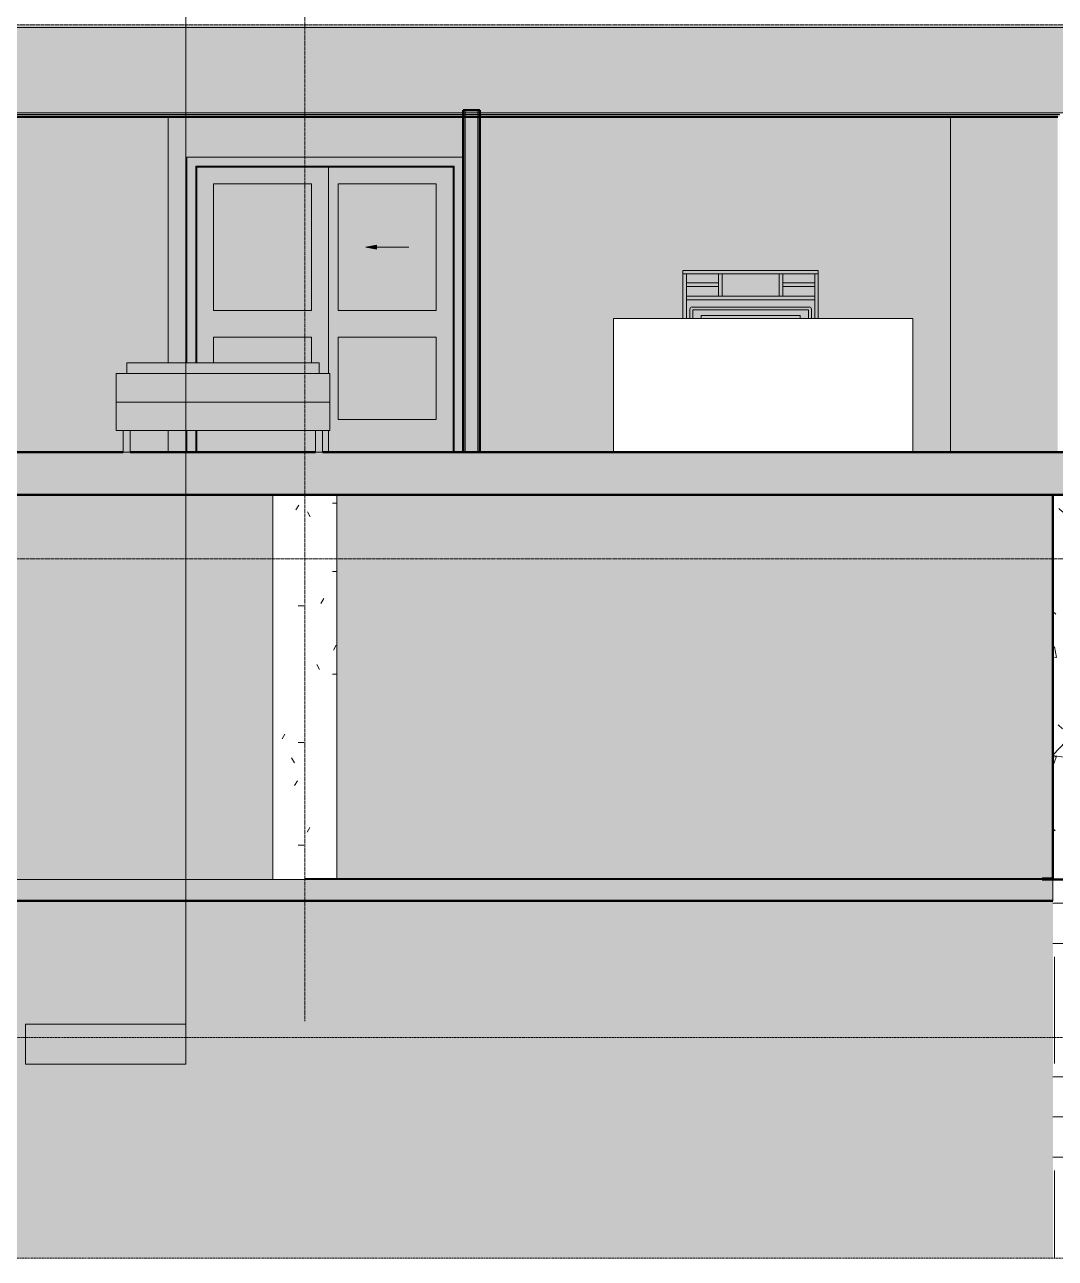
# Model space of a CAD drawing. Header units: inches. Extents: x 9566 to 17067, y -226 to 532.
# Drawn here: x 11790 to 12079.3, y -226.4 to 120 of the extents above; entities that cross this region are included whole.
import ezdxf

# ---------------------------------------------------------------- set-up
doc = ezdxf.new("R2010")
doc.units = ezdxf.units.IN
doc.header["$MEASUREMENT"] = 0
doc.linetypes.add('Aligning Line 1_8_', pattern=[0.25, 0.125, -0.125])
doc.linetypes.add('Grid Line 1_2_', pattern=[0.875, 0.5, -0.125, 0.125, -0.125])
for name, color, linetype, lineweight in [('0-1', 7, 'Continuous', 5), ('0-2', 7, 'Continuous', 9), ('A-AREA-PATT-3', 254, 'Continuous', 9), ('A-DETL-GENF-1', 92, 'Continuous', 13), ('A-DETL-GENF-2', 7, 'Continuous', 9), ('A-DOOR-5', 45, 'Continuous', 13), ('A-DOOR-6', 7, 'Continuous', 9), ('A-DOOR-FRAM-2', 7, 'Continuous', 9), ('A-DOOR-FRAM-5', 45, 'Continuous', 13), ('A-FLOR-1', 192, 'Continuous', 5), ('A-FLOR-2', 192, 'Continuous', 50), ('A-FLOR-LEVL-1', 51, 'Grid Line 1_2_', 9), ('A-FLOR-MCUT', 51, 'Continuous', 13), ('A-FLOR-PATT-1', 8, 'Continuous', 9), ('A-GENM', 5, 'Continuous', 9), ('A-GENM-1', 5, 'Continuous', 50), ('A-WALL-1', 250, 'Continuous', 50), ('A-WALL-2', 10, 'Continuous', 13), ('A-WALL-PATT-1', 111, 'Continuous', 9), ('C-BLDG-PADS-1', 8, 'Continuous', 9), ('C-BLDG-PADS-2', 10, 'Continuous', 13), ('C-TOPO', 7, 'Continuous', 9), ('C-TOPO-1', 250, 'Continuous', 50), ('G-ANNO-SYMB', 111, 'Aligning Line 1_8_', 9), ('G-ANNO-SYMB-1', 111, 'Continuous', 9), ('I-FURN-1', 50, 'Continuous', 9), ('I-FURN-2', 7, 'Continuous', 9), ('I-FURN-3', 27, 'Continuous', 9), ('I-FURN-4', 253, 'Continuous', 9), ('I-FURN-5', 9, 'Continuous', 9), ('S-COLS', 52, 'Continuous', 9), ('S-FNDN-1', 32, 'Continuous', 50), ('S-GRID-1', 1, 'Grid Line 1_2_', 9)]:
    doc.layers.add(name, color=color, linetype=linetype, lineweight=lineweight)
doc.layers.add('A-AREA-PATT-2', color=7, linetype='Continuous', lineweight=9, transparency=0.9)
pattern_1 = [(0, (11002.727, 72), (30, 30), [30, -30]), (0, (11002.727, 83.25), (30, 30), [30, -30]), (0, (11002.727, 94.5), (30, 30), [30, -30]), (90, (11006.477, 98.25), (-30, 30), [30, -30]), (90, (11017.727, 98.25), (-30, 30), [30, -30]), (90, (11028.977, 98.25), (-30, 30), [30, -30])]
pattern_2 = [(50, (11002.727, 72), (34.4287, -3.012), [3.6, -39.6]), (355, (11002.727, 72), (-6.6596, 36.1048), [2.88, -31.68]), (100.451, (11005.596, 71.75), (27.7688, 33.0931), [3.06, -33.655]), (46.184, (11002.727, 81.6), (51.2275, -7.9453), [5.4, -59.4]), (96.636, (11006.996, 80.94), (44.8632, 46.7577), [4.589, -50.482]), (351.184, (11002.727, 81.6), (44.8642, 46.7574), [4.32, -47.52]), (21, (11007.527, 79.2), (28.65176, -19.3257), [3.6, -39.6]), (326, (11007.527, 79.2), (11.6793, 34.8066), [2.88, -31.68]), (71.451, (11009.915, 77.59), (40.331, 15.4813), [3.06, -33.655]), (37.5, (11002.727, 72), (0.58311, 15.97898), [1.584, -29.712, 1.584, -30.576, -31.8]), (37.5, (11002.727, 72), (0.58311, 15.97898), [-63.456, 1.584, -30.216]), (7.5, (11002.727, 72), (12.6269, 18.9321), [1.584, -16.752, 1.584, -28.992, -12.12]), (7.5, (11002.727, 72), (12.6269, 18.9321), [-48.912, 1.584, -10.536]), (327.5, (10992.023, 72), (25.62299, -1.0828), [1.584, -10.416, 1.584, -35.856, -49.68]), (327.5, (10992.023, 72), (25.62299, -1.0828), [-49.44, 1.584, -48.096]), (317.5, (10987.223, 72), (27.99243, 4.80496), [1.584, -14.016, 1.584, -23.28, -35.28]), (317.5, (10987.223, 72), (27.99243, 4.80496), [-40.464, 1.584, -33.696])]
pattern_3 = [(0, (11002.727, 72), (38.4, 9.6), [1.584, -27.216, 1.584, -27.216, -153.6]), (0, (11002.727, 72), (38.4, 9.6), [-57.6, 1.584, -56.016, 1.584, -27.216, -67.2]), (0, (11002.727, 72), (38.4, 9.6), [-144, 1.584, -17.616, 1.584, -46.416]), (120, (11017.127, 76.8), (-27.51384, 28.455376), [1.584, -27.216, 1.584, -27.216, -153.6]), (120, (11017.127, 76.8), (-27.51384, 28.455376), [-57.6, 1.584, -56.016, 1.584, -27.216, -67.2]), (120, (11017.127, 76.8), (-27.51384, 28.455376), [-144, 1.584, -17.616, 1.584, -46.416]), (240, (11021.927, 96), (-10.88616, -38.055376), [1.584, -27.216, 1.584, -27.216, -153.6]), (240, (11021.927, 96), (-10.88616, -38.055376), [-57.6, 1.584, -56.016, 1.584, -27.216, -67.2]), (240, (11021.927, 96), (-10.88616, -38.055376), [-144, 1.584, -17.616, 1.584, -46.416])]

# ---------------------------------------------------------------- blocks, each defined once
blk = doc.blocks.new('1750 Ox - Topography_rvt-1-BUILDING SECTION - EAST_WEST - LOOKING NORTH')
at = {"layer": 'C-BLDG-PADS-1'}
h = blk.add_hatch(dxfattribs=at)
h.set_pattern_fill('FP_2', color=256, style=0, pattern_type=2)
h.set_pattern_definition(pattern_2)
h.paths.add_polyline_path([(9907.39, -126), (12078.59, -126), (12078.59, -120), (9907.39, -120)], flags=0)
at = {"layer": 'C-TOPO'}
h = blk.add_hatch(dxfattribs=at)
h.set_pattern_fill('FP_1', color=256, style=0, pattern_type=2)
h.set_pattern_definition(pattern_1)
h.paths.add_polyline_path([(12145.07, -226.42), (12268.59, -226.42), (12268.59, -30), (12088.59, -30), (12088.59, -120), (12078.59, -120), (12078.59, -226.42), (12136.25, -226.42)], flags=0)
h = blk.add_hatch(dxfattribs=at)
h.set_pattern_fill('FP_1', color=256, style=0, pattern_type=2)
h.set_pattern_definition(pattern_1)
h.paths.add_polyline_path([(9907.39, -226.42), (12078.59, -226.42), (12078.59, -126.01), (9907.39, -126.01)], flags=0)
at = {"layer": 'C-BLDG-PADS-2'}
for p, q in [((12078.59, -120), (9907.39, -120)), ((12078.59, -126), (12078.59, -120)), ((9907.39, -126), (12078.59, -126))]:
    blk.add_line(p, q, dxfattribs=at)
at = {"layer": 'C-TOPO'}
blk.add_line((12078.59, -126.01), (11222.03, -126.01), dxfattribs=at)
at = {"layer": 'C-TOPO-1'}
blk.add_line((11222.03, -126.01), (12078.59, -126.01), dxfattribs=at)
blk = doc.blocks.new('FOLDING_SLIDING CLOSET - 72_ x 80_-1372885-BUILDING SECTION - EAST_WEST - LOOKING NORTH')
at = {"layer": 'A-DETL-GENF-1'}
blk.add_hatch(color=256, dxfattribs=at).paths.add_polyline_path([(11888.77, 57), (11888.77, 58.06), (11885.76, 57.53)], flags=0)
at = {"layer": 'A-DOOR-5'}
h = blk.add_hatch(color=256, dxfattribs=at)
h.paths.add_polyline_path([(11913.01, 0), (11913.01, 82.75), (11835.51, 82.75), (11835.51, 25), (11838.01, 25), (11838.01, 80.25), (11910.51, 80.25), (11910.51, 0)], flags=0)
h.paths.add_polyline_path([(11838.01, 0), (11838.01, 6), (11835.51, 6), (11835.51, 0), (11837.26, 0)], flags=0)
h = blk.add_hatch(color=256, dxfattribs=at)
h.paths.add_polyline_path([(11873.61, 0), (11875.26, 0), (11875.26, 6), (11873.61, 6), (11873.61, 2.99)], flags=0)
h.paths.add_polyline_path([(11838.26, 0), (11871.61, 0), (11871.61, 6), (11838.26, 6)], flags=0)
h.paths.add_polyline_path([(11875.26, 22), (11875.26, 80), (11838.26, 80), (11838.26, 25), (11843.01, 25), (11843.01, 32.25), (11870.51, 32.25), (11870.51, 25), (11872.61, 24.95), (11872.63, 22), (11875.11, 22)], flags=0)
h.paths.add_polyline_path([(11870.51, 39.75), (11843.01, 39.75), (11843.01, 75.31), (11870.51, 75.31), (11870.51, 39.83)], flags=0)
h = blk.add_hatch(color=256, dxfattribs=at)
h.paths.add_polyline_path([(11875.26, 0), (11910.26, 0), (11910.26, 80), (11875.26, 80), (11875.3, 22), (11875.61, 22), (11875.61, 6), (11875.26, 6), (11875.26, 0.57)], flags=0)
h.paths.add_polyline_path([(11878.01, 9.12), (11878.01, 32.25), (11905.51, 32.25), (11905.51, 9.12), (11882.92, 9.12)], flags=0)
h.paths.add_polyline_path([(11882.92, 39.75), (11878.01, 39.75), (11878.01, 75.31), (11905.51, 75.31), (11905.51, 39.75)], flags=0)
h = blk.add_hatch(color=256, dxfattribs=at)
h.paths.add_polyline_path([(11870.51, 25), (11870.51, 32.25), (11843.01, 32.25), (11843.01, 25), (11868.77, 25)], flags=0)
h.paths.add_polyline_path([(11870.51, 39.75), (11870.51, 75.31), (11843.01, 75.31), (11843.01, 39.75), (11870.21, 39.75)], flags=0)
h = blk.add_hatch(color=256, dxfattribs=at)
h.paths.add_polyline_path([(11905.51, 9.12), (11905.51, 32.25), (11878.01, 32.25), (11878.01, 9.12), (11901.89, 9.12)], flags=0)
h.paths.add_polyline_path([(11882.92, 39.75), (11905.51, 39.75), (11905.51, 75.31), (11878.01, 75.31), (11878.01, 39.75), (11879.11, 39.75)], flags=0)
h.paths.add_polyline_path([(11888.77, 57), (11885.76, 57.53), (11888.77, 58.06)], flags=0)
at = {"layer": 'A-DOOR-FRAM-5'}
h = blk.add_hatch(color=256, dxfattribs=at)
h.paths.add_polyline_path([(11910.26, 0), (11910.51, 0), (11910.51, 80.25), (11838.01, 80.25), (11838.01, 25), (11838.26, 25), (11838.26, 80), (11910.26, 80), (11910.26, 9.03)], flags=0)
h.paths.add_polyline_path([(11838.01, 0), (11838.26, 0), (11838.26, 6), (11838.01, 6)], flags=0)
at = {"layer": 'A-DETL-GENF-2'}
for p, q in [((11888.77, 58.06), (11885.76, 57.53)), ((11897.76, 57.53), (11885.76, 57.53)), ((11885.76, 57.53), (11888.77, 57)), ((11888.77, 57), (11888.77, 58.06))]:
    blk.add_line(p, q, dxfattribs=at)
at = {"layer": 'A-DOOR-6'}
for p, q in [((11913.01, 82.75), (11835.51, 82.75)), ((11835.51, 82.75), (11835.51, 25)), ((11838.01, 25), (11838.01, 80.25)), ((11838.01, 80.25), (11910.51, 80.25)), ((11838.26, 80), (11838.26, 25)), ((11875.26, 80), (11838.26, 80)), ((11875.26, 22), (11875.26, 80)), ((11910.51, 0), (11910.51, 80.25)), ((11843.01, 75.31), (11870.51, 75.31)), ((11843.01, 39.75), (11843.01, 75.31)), ((11870.51, 75.31), (11870.51, 39.75)), ((11878.01, 75.31), (11905.51, 75.31)), ((11878.01, 39.75), (11878.01, 75.31)), ((11905.51, 75.31), (11905.51, 39.75)), ((11870.51, 39.75), (11843.01, 39.75)), ((11905.51, 39.75), (11878.01, 39.75)), ((11843.01, 32.25), (11870.51, 32.25)), ((11843.01, 25), (11843.01, 32.25)), ((11870.51, 32.25), (11870.51, 25)), ((11878.01, 32.25), (11905.51, 32.25)), ((11878.01, 9.12), (11878.01, 32.25)), ((11905.51, 32.25), (11905.51, 9.12)), ((11905.51, 9.12), (11878.01, 9.12)), ((11835.51, 6), (11835.51, 0)), ((11838.01, 0), (11838.01, 6)), ((11838.26, 6), (11838.26, 0)), ((11875.26, 0), (11875.26, 6))]:
    blk.add_line(p, q, dxfattribs=at)
at = {"layer": 'A-DOOR-FRAM-2'}
for p, q in [((11838.26, 25), (11838.26, 80)), ((11838.26, 80), (11910.26, 80)), ((11910.26, 0), (11910.26, 80)), ((11838.26, 0), (11838.26, 6))]:
    blk.add_line(p, q, dxfattribs=at)
blk = doc.blocks.new('Bed-Standard - Queen 60_ x 79_-1242961-BUILDING SECTION - EAST_WEST - LOOKING NORTH')
at = {"layer": 'I-FURN-1'}
for points in [[(11870.51, 24), (11872.61, 24), (11872.61, 25), (11818.61, 24.95), (11818.61, 24), (11868.65, 24)], [(11815.93, 14), (11816.61, 14), (11816.61, 22), (11815.61, 22), (11815.61, 14), (11815.75, 14)], [(11816.61, 14), (11874.61, 14), (11874.61, 22), (11816.61, 22)], [(11868.41, 22), (11872.61, 22), (11872.61, 24), (11818.61, 24), (11818.61, 22), (11861.39, 22)], [(11874.61, 14), (11875.61, 14), (11875.61, 22), (11874.61, 22), (11874.61, 20.8)], [(11815.61, 6), (11816.61, 6), (11816.61, 14), (11815.61, 14), (11815.61, 9.03)], [(11839.86, 6), (11874.61, 6), (11874.61, 14), (11816.61, 14), (11816.61, 6), (11837.26, 6)], [(11875.54, 6), (11875.61, 6), (11875.61, 14), (11874.61, 14), (11874.61, 6), (11875.48, 6)], [(11818.84, 0), (11819.61, 0), (11819.57, 6), (11817.61, 6), (11817.66, 0), (11818.61, 0)], [(11873.61, 0), (11873.57, 6), (11871.61, 6), (11871.66, 0), (11873.57, 0)]]:
    blk.add_hatch(color=256, dxfattribs=at).paths.add_polyline_path(points, flags=0)
at = {"layer": 'I-FURN-2'}
for p, q in [((11872.61, 25), (11818.61, 25)), ((11818.61, 24), (11818.61, 25)), ((11872.61, 25), (11872.61, 24)), ((11815.61, 22), (11815.61, 14)), ((11815.61, 22), (11816.61, 22)), ((11816.61, 22), (11874.61, 22)), ((11818.61, 22), (11818.61, 24)), ((11872.61, 24), (11872.61, 22)), ((11874.61, 22), (11875.61, 22)), ((11875.61, 14), (11875.61, 22)), ((11815.61, 14), (11815.61, 6)), ((11815.61, 14), (11816.61, 14)), ((11816.61, 14), (11815.61, 14)), ((11816.61, 14), (11874.61, 14)), ((11874.61, 14), (11816.61, 14)), ((11874.61, 14), (11875.61, 14)), ((11875.61, 14), (11874.61, 14)), ((11875.61, 6), (11875.61, 14)), ((11816.61, 6), (11815.61, 6)), ((11874.61, 6), (11816.61, 6)), ((11817.61, 6), (11817.61, 0)), ((11819.61, 0), (11819.61, 6)), ((11871.61, 6), (11871.61, 0)), ((11873.61, 0), (11873.61, 6)), ((11875.61, 6), (11874.61, 6)), ((11873.61, 0), (11871.61, 0)), ((11819.61, 0), (11817.61, 0))]:
    blk.add_line(p, q, dxfattribs=at)
blk = doc.blocks.new('Entertainment_Center_14771 - Entertainment_Center_14771-1352616-BUILDING SECTION - EAST_WEST - LOOKING NORTH')
at = {"layer": 'I-FURN-2'}
blk.add_hatch(color=256, dxfattribs=at).paths.add_polyline_path([(12002.02, 37.5), (12007.65, 37.5), (12007.65, 38.36), (11979.85, 38.36), (11979.85, 37.5), (11981.14, 37.5)], flags=0)
at = {"layer": 'I-FURN-3'}
blk.add_hatch(color=256, dxfattribs=at).paths.add_polyline_path([(12009.67, 37.5), (12010.01, 37.5), (12010.01, 39.93), (11977.49, 39.93), (11977.49, 37.5), (11979.85, 37.5), (11979.85, 38.36), (12007.65, 38.36), (12007.65, 37.5)], flags=0)
at = {"layer": 'I-FURN-4'}
blk.add_hatch(color=256, dxfattribs=at).paths.add_polyline_path([(11977.49, 37.5), (11977.49, 39.93), (12010.01, 39.93), (12010.01, 37.5), (12010.8, 37.5), (12010.78, 40.28), (12010.62, 40.55), (12010.36, 40.7), (12010.01, 40.72), (11977.14, 40.7), (11976.88, 40.55), (11976.72, 40.28), (11976.7, 39.93), (11976.7, 37.5), (11976.81, 37.5)], flags=0)
at = {"layer": 'I-FURN-5'}
for points in [[(11979.85, 50), (12012.75, 50), (12012.75, 51), (11974.75, 51), (11974.75, 50), (11977.49, 50)], [(11975.75, 37.5), (11975.75, 50), (11974.75, 50), (11974.75, 37.5)], [(11985.75, 43.72), (11985.75, 50), (11984.75, 50), (11984.75, 43.72)], [(12002.75, 43.72), (12002.75, 50), (12001.75, 50), (12001.75, 43.72)], [(12012.09, 37.5), (12012.75, 37.5), (12012.75, 50), (12011.75, 50), (12011.75, 37.5)], [(11979.85, 46.47), (11984.75, 46.47), (11984.75, 47.47), (11975.75, 47.47), (11975.75, 46.47), (11977.49, 46.47)], [(12002.75, 46.47), (12011.75, 46.47), (12011.75, 47.47), (12002.75, 47.47)], [(12009.85, 42.72), (12011.75, 42.72), (12011.75, 43.72), (11975.75, 43.72), (11975.75, 42.72), (12007.65, 42.72)]]:
    blk.add_hatch(color=256, dxfattribs=at).paths.add_polyline_path(points, flags=0)
at = {"layer": 'I-FURN-2'}
for p, q in [((11974.75, 51), (12012.75, 51)), ((11974.75, 50), (11974.75, 51)), ((12012.75, 50), (11974.75, 50)), ((11974.75, 50), (11975.75, 50)), ((11974.75, 37.5), (11974.75, 50)), ((11975.75, 37.5), (11975.75, 50)), ((11984.75, 43.72), (11984.75, 50)), ((11985.75, 50), (11984.75, 50)), ((11985.75, 50), (11985.75, 43.72)), ((12001.75, 43.72), (12001.75, 50)), ((12002.75, 50), (12001.75, 50)), ((12002.75, 50), (12002.75, 43.72)), ((12011.75, 50), (12012.75, 50)), ((12011.75, 37.5), (12011.75, 50)), ((12012.75, 50), (12012.75, 51)), ((12012.75, 37.5), (12012.75, 50)), ((11975.75, 47.47), (11984.75, 47.47)), ((11984.75, 46.47), (11975.75, 46.47)), ((12002.75, 47.47), (12011.75, 47.47)), ((12011.75, 46.47), (12002.75, 46.47)), ((11975.75, 43.72), (12011.75, 43.72)), ((11975.75, 42.72), (11975.75, 43.72)), ((12011.75, 42.72), (11975.75, 42.72)), ((11984.75, 43.72), (11985.75, 43.72)), ((12001.75, 43.72), (12002.75, 43.72)), ((12011.75, 42.72), (12011.75, 43.72)), ((11976.7, 40.13), (11976.7, 37.5)), ((12010.2, 40.72), (11977.29, 40.72)), ((12010.01, 39.93), (11977.49, 39.93)), ((11977.49, 39.93), (11977.49, 37.5)), ((11979.85, 38.36), (12007.65, 38.36)), ((11979.85, 37.5), (11979.85, 38.36)), ((12007.65, 38.36), (12007.65, 37.5)), ((12010.01, 37.5), (12010.01, 39.93)), ((12010.8, 37.5), (12010.8, 40.13))]:
    blk.add_line(p, q, dxfattribs=at)
for centre, start, end in [((11977.29, 40.13), 90, 180), ((12010.2, 40.13), 360, 90)]:
    blk.add_arc(centre, 0.591, start, end, dxfattribs=at)
blk = doc.blocks.new('Couch-Both_Arms-Generic - 1-1352606-BUILDING SECTION - EAST_WEST - LOOKING NORTH')
at = {"layer": 'I-FURN-2'}
for p, q in [((11955.26, 37.5), (11955.26, 0)), ((12039.26, 37.5), (11955.26, 37.5)), ((12039.26, 0), (12039.26, 37.5))]:
    blk.add_line(p, q, dxfattribs=at)
blk = doc.blocks.new('1750 Ox - Unit Layouts_rvt-1-BUILDING SECTION - EAST_WEST - LOOKING NORTH')
at = {"layer": 'A-WALL-1'}
for p, q in [((11917.76, 96), (11913.01, 96)), ((11913.01, 96), (11913.01, 0)), ((11917.76, 0), (11917.76, 96)), ((11913.01, 0), (11917.76, 0))]:
    blk.add_line(p, q, dxfattribs=at)
at = {"layer": 'A-WALL-2'}
for p, q in [((11830.21, 94.12), (11830.21, 25)), ((11913.63, 96), (11913.63, 0)), ((11917.13, 96), (11917.13, 0)), ((12049.89, 94.12), (12049.89, 0)), ((11830.21, 6), (11830.21, 0))]:
    blk.add_line(p, q, dxfattribs=at)
at = {"layer": '0-2'}
for name in ['FOLDING_SLIDING CLOSET - 72_ x 80_-1372885-BUILDING SECTION - EAST_WEST - LOOKING NORTH', 'Entertainment_Center_14771 - Entertainment_Center_14771-1352616-BUILDING SECTION - EAST_WEST - LOOKING NORTH', 'Couch-Both_Arms-Generic - 1-1352606-BUILDING SECTION - EAST_WEST - LOOKING NORTH', 'Bed-Standard - Queen 60_ x 79_-1242961-BUILDING SECTION - EAST_WEST - LOOKING NORTH']:
    blk.add_blockref(name, (0, 0), dxfattribs=at)
blk = doc.blocks.new('Parking_Stall_Multiple - STANDARD-1536707-BUILDING SECTION - EAST_WEST - LOOKING NORTH')
at = {"layer": 'A-GENM'}
for points in [[(12075.59, -120), (12075.59, -119.75), (11868.59, -119.75), (11868.59, -120), (11877.59, -120)], [(12075.59, -120), (12078.59, -120), (12078.59, -119.75), (12075.59, -119.75)]]:
    blk.add_hatch(color=256, dxfattribs=at).paths.add_polyline_path(points, flags=0)
for p, q in [((11868.59, -119.75), (12075.59, -119.75)), ((11868.59, -120), (11868.59, -119.75)), ((11868.59, -119.75), (12075.59, -119.75)), ((11868.59, -120), (11868.59, -119.75))]:
    blk.add_line(p, q, dxfattribs=at)
at = {"layer": 'A-GENM-1'}
for p, q in [((12078.59, -119.75), (12075.59, -119.75)), ((12075.59, -119.75), (12075.59, -120)), ((12075.59, -120), (12078.59, -120)), ((12078.59, -120), (12078.59, -119.75))]:
    blk.add_line(p, q, dxfattribs=at)
blk = doc.blocks.new('Concrete-Rectangular-Column - ONE-1550613-BUILDING SECTION - EAST_WEST - LOOKING NORTH')
at = {"layer": 'S-COLS'}
h = blk.add_hatch(dxfattribs=at)
h.set_pattern_fill('FP_3', color=256, style=0, pattern_type=2)
h.set_pattern_definition(pattern_3)
h.paths.add_polyline_path([(11859.59, -120), (11868.59, -120), (11868.59, -119.75), (11877.59, -119.75), (11877.59, -12), (11859.59, -12), (11859.59, -119.75)], flags=0)
for p, q in [((11859.59, -12), (11859.59, -120)), ((11877.59, -119.75), (11877.59, -12))]:
    blk.add_line(p, q, dxfattribs=at)
blk = doc.blocks.new('Section - 3_32_ x 3_8_-54337-BUILDING SECTION - EAST_WEST - LOOKING NORTH')
at = {"layer": 'G-ANNO-SYMB-1'}
blk.add_hatch(color=256, dxfattribs=at).paths.add_polyline_path([(11790.19, -160.64), (11835.19, -160.64), (11835.19, -171.89), (11790.19, -171.89)], flags=0)
for p, q in [((11790.19, -160.64), (11790.19, -171.89)), ((11835.19, -160.64), (11790.19, -160.64)), ((11835.19, -171.89), (11835.19, -160.64)), ((11790.19, -171.89), (11835.19, -171.89))]:
    blk.add_line(p, q, dxfattribs=at)

msp = doc.modelspace()

# ---------------------------------------------------------------- hatches: boundary and pattern name
at = {"layer": 'A-AREA-PATT-2'}
h = msp.add_hatch(color=256, dxfattribs=at)
h.paths.add_polyline_path([(10672.5894, -120), (10671.9382, -119.8765), (10671.5894, -119.7321), (10671.1752, -119.4142), (10670.8573, -119), (10670.6575, -118.5176), (10670.5894, -118), (10670.6575, -117.4824), (10670.8573, -117), (10671.1752, -116.5858), (10671.5894, -116.2679), (10672.0718, -116.0681), (10672.5894, -116), (10673.107, -116.0681), (10673.5894, -116.2679), (10674.0036, -116.5858), (10674.3214, -117), (10674.5212, -117.4824), (10674.5894, -118), (10674.5212, -118.5176), (10674.3214, -119), (10674.0036, -119.4142), (10673.5894, -119.7321), (10673.107, -119.9319)], flags=0)
h.paths.add_polyline_path([(10674.3261, -120), (10857.5894, -120), (10857.5894, -12), (10668.3894, -12), (10668.3894, -72.6375), (10678.5894, -72), (10678.5894, -115), (10668.3894, -115), (10668.3894, -120), (10674.3214, -120)], flags=0)
h.paths.add_polyline_path([(10207.5894, -120), (10306.5894, -120), (10306.5894, -12), (10207.5894, -12), (10207.5894, -107.2666)], flags=0)
h.paths.add_polyline_path([(11209.5894, -120), (11525.5894, -120), (11525.5894, -12), (11209.5894, -12), (11209.5894, -38.061)], flags=0)
h.paths.add_polyline_path([(11064.835, -120), (11191.5894, -120), (11191.5894, -12), (10875.5894, -12), (10875.5894, -120)], flags=0)
h.paths.add_polyline_path([(11859.5894, -120), (11859.5894, -12), (11543.5894, -12), (11543.5894, -120), (11753.7499, -120)], flags=0)
h.paths.add_polyline_path([(12078.5894, -119.75), (12078.5894, -12), (11877.5894, -12), (11877.5894, -119.75), (12075.5894, -119.75)], flags=0)
h.paths.add_polyline_path([(10031.4626, -119.75), (10189.5894, -119.75), (10189.5894, -12), (9988.5894, -12), (9988.5894, -119.75), (9991.5894, -119.75)], flags=0)
h.paths.add_polyline_path([(10527.1904, -44.5778), (10543.5894, -44.5778), (10543.5894, -12), (10324.5894, -12), (10324.5894, -44.5778), (10375.9201, -44.5778)], flags=0)
at = {"layer": 'A-AREA-PATT-3'}
h = msp.add_hatch(color=256, dxfattribs=at)
h.paths.add_polyline_path([(11747.602, 0), (11817.6144, 0), (11817.6144, 6), (11815.6144, 6), (11815.6144, 22), (11818.6144, 22), (11818.6144, 25), (11835.5067, 25), (11835.5067, 82.75), (11913.0067, 82.75), (11913.0067, 0), (11955.2592, 0), (11955.2592, 37.5), (11974.749, 37.5), (11974.749, 51), (12012.749, 51), (12012.749, 37.5), (12039.2592, 37.5), (12039.2592, 0), (12079.9644, 0), (12079.9644, 94.125), (11721.9894, 94.125), (11721.9894, 34.5), (11726.4894, 34.5), (11726.4894, 36), (11724.8644, 36), (11724.9146, 39), (11725.4269, 39), (11725.4771, 45.2962), (11725.5853, 45.7786), (11725.7002, 46.0327), (11726.2313, 46.5469), (11726.9894, 46.75), (11729.3636, 46.7129), (11730.2771, 46.5312), (11731.2098, 45.9079), (11731.833, 44.9752), (11732.0519, 43.875), (11732.0148, 42.5), (11731.3019, 42.5), (11731.2872, 43.9487), (11731.0971, 44.7527), (11730.5965, 45.433), (11729.8845, 45.8592), (11728.9388, 46), (11726.7863, 45.9456), (11726.5831, 45.8911), (11726.2858, 45.5937), (11726.1769, 45.1875), (11726.2008, 39), (11726.3456, 39), (11726.4077, 36.5), (11742.1872, 36.5), (11742.1872, 36), (11740.9372, 36), (11740.9372, 34.5), (11745.9894, 34.5), (11745.9894, 15.75), (11753.2156, 15.75), (11753.4656, 15.2448), (11753.4656, 14.5), (11745.9894, 14.5), (11745.9894, 14.25), (11753.4656, 14.25), (11753.411, 13.605), (11752.9051, 12.3127), (11752.4315, 11.478), (11751.1899, 10.3751), (11749.4656, 9.175), (11746.6802, 7.9418), (11747.4656, 1.25)], flags=0)
h.paths.add_polyline_path([(11830.2098, 0), (11835.5067, 0), (11835.5067, 6), (11819.6144, 6), (11819.6144, 0), (11829.0999, 0)], flags=0)
h.paths.add_polyline_path([(12010.7954, 37.5), (12011.749, 37.5), (12011.749, 42.722), (11975.749, 42.722), (11975.749, 37.5), (11976.7025, 37.5), (11976.7226, 40.2843), (11976.8755, 40.5491), (11977.1402, 40.7019), (11977.4899, 40.722), (12010.3577, 40.7019), (12010.6225, 40.5491), (12010.7753, 40.2843), (12010.7954, 39.9346), (12010.7954, 38.3598)], flags=0)
h.paths.add_polyline_path([(11985.749, 43.722), (12001.749, 43.722), (12001.749, 50), (11985.749, 50)], flags=0)
h.paths.add_polyline_path([(11977.4899, 43.722), (11984.749, 43.722), (11984.749, 46.472), (11975.749, 46.472), (11975.749, 43.722), (11976.97, 43.722)], flags=0)
h.paths.add_polyline_path([(12011.749, 43.722), (12011.749, 46.472), (12002.749, 46.472), (12002.749, 43.722), (12010.008, 43.722)], flags=0)
h.paths.add_polyline_path([(11976.4553, 47.472), (11984.749, 47.472), (11984.749, 50), (11975.749, 50), (11975.749, 47.472)], flags=0)
h.paths.add_polyline_path([(12002.749, 47.472), (12011.749, 47.472), (12011.749, 50), (12002.749, 50)], flags=0)
at = {"layer": 'A-FLOR-1'}
h = msp.add_hatch(color=256, dxfattribs=at)
h.paths.add_polyline_path([(12119.7359, 119.25), (12121.8394, 119.25), (12121.8394, 120), (11249.8269, 120), (11249.8269, 119.25), (12116.5269, 119.25)], flags=0)
h.paths.add_polyline_path([(10508.7894, 119.25), (10849.3269, 119.25), (10849.3269, 120), (9982.6269, 120), (9982.6269, 119.25), (10505.0916, 119.25)], flags=0)
h = msp.add_hatch(color=256, dxfattribs=at)
h.paths.add_polyline_path([(12086.0894, 94.75), (12116.5269, 94.75), (12116.5269, 95.25), (12086.0894, 95.25)], flags=0)
h.paths.add_polyline_path([(12079.9644, 94.75), (12080.5894, 94.75), (12080.5894, 95.25), (11285.2894, 95.25), (11285.2894, 94.75), (12076.6787, 94.75)], flags=0)
h.paths.add_polyline_path([(11250.4519, 94.75), (11279.7894, 94.7712), (11279.7894, 95.25), (11249.8269, 95.25), (11249.8269, 94.75), (11250.415, 94.75)], flags=0)
h.paths.add_polyline_path([(10634.2631, 94.75), (10813.4894, 94.7735), (10813.4894, 95.25), (10018.0894, 95.2267), (10018.0894, 94.75), (10606.225, 94.75)], flags=0)
h.paths.add_polyline_path([(10818.9894, 94.75), (10849.3269, 94.7531), (10849.3269, 95.25), (10818.9894, 95.25), (10818.9894, 94.7704)], flags=0)
h.paths.add_polyline_path([(10012.5894, 94.75), (10012.5894, 95.25), (9982.6269, 95.2469), (9982.6269, 94.75)], flags=0)
at = {"layer": 'A-FLOR-PATT-1'}
h = msp.add_hatch(dxfattribs=at)
h.set_pattern_fill('FP_4', color=256, style=0, pattern_type=2)
h.set_pattern_definition([(161.57, (11003.327, 72.6), (-4.8003375, -0.0004146), [0, -34.152, 3.792, 0]), (18.43, (11002.127, 72.6), (-4.8003375, 0.0004146), [0, -34.152, 3.792, 0]), (108.43, (11003.327, 72.6), (2.3991322, -12.001051), [11.382, -26.562]), (71.57, (11002.127, 72.6), (2.3991322, 12.001051), [11.382, -26.562])])
h.paths.add_polyline_path([(11244.3269, 95.25), (12121.8394, 95.25), (12121.8394, 119.25), (11244.3269, 119.25), (11244.3269, 103.2078)], flags=0)
h.paths.add_polyline_path([(10375.9201, 95.25), (10854.8269, 95.25), (10854.8269, 119.25), (9977.1269, 119.25), (9977.1269, 95.25), (10289.8057, 95.25)], flags=0)
h = msp.add_hatch(dxfattribs=at)
h.set_pattern_fill('FP_3', color=256, style=0, pattern_type=2)
h.set_pattern_definition(pattern_3)
h.paths.add_polyline_path([(11456.7204, 94.125), (12080.5894, 94.125), (12080.5894, 94.75), (11285.2894, 94.7194), (11285.2894, 94.125), (11419.4853, 94.125)], flags=0)
h.paths.add_polyline_path([(12115.9019, 94.125), (12116.5269, 94.125), (12116.5269, 94.75), (12087.8394, 94.75), (12087.8394, 94.125), (12098.2073, 94.125)], flags=0)
h.paths.add_polyline_path([(11268.3871, 94.125), (11279.7894, 94.125), (11279.7894, 94.75), (11249.8269, 94.7459), (11249.8269, 94.125), (11250.4519, 94.125)], flags=0)
h.paths.add_polyline_path([(10608.3083, 94.125), (10849.3269, 94.125), (10849.3269, 94.75), (9982.6269, 94.75), (9982.6269, 94.125), (10606.0583, 94.125)], flags=0)
h = msp.add_hatch(dxfattribs=at)
h.set_pattern_fill('FP_2', color=256, style=0, pattern_type=2)
h.set_pattern_definition(pattern_2)
h.paths.add_polyline_path([(11732.2213, -12), (12143.6019, -12), (12143.6019, 0), (9897.3894, 0), (9897.3894, -12), (11710.6927, -12)], flags=0)
at = {"layer": 'A-WALL-PATT-1'}
h = msp.add_hatch(dxfattribs=at)
h.set_pattern_fill('FP_2', color=256, style=0, pattern_type=2)
h.set_pattern_definition(pattern_2)
h.paths.add_polyline_path([(12080.802, -120), (12088.5894, -120), (12088.5894, -12), (12078.5894, -12), (12078.5894, -120)], flags=0)

# ---------------------------------------------------------------- linework, layer by layer
at = {"layer": 'A-FLOR-2'}
for p, q in [((11244.3269, 94.125), (12079.9644, 94.125)), ((11817.6144, 0), (11747.602, 0)), ((11871.6144, 0), (11819.6144, 0)), ((11873.6144, 0), (12147.8519, 0)), ((9907.3894, -12), (12143.6019, -12))]:
    msp.add_line(p, q, dxfattribs=at)
at = {"layer": 'A-FLOR-LEVL-1'}
for p, q in [((9566.1764, 120), (12563.5424, 120)), ((9566.1764, 0), (12563.5424, 0)), ((9566.1764, -30), (12563.5424, -30)), ((9566.1764, -120), (12563.5424, -120))]:
    msp.add_line(p, q, dxfattribs=at)
at = {"layer": 'A-FLOR-MCUT'}
for p, q in [((12121.8394, 119.25), (11244.3269, 119.25)), ((12116.5269, 95.25), (11244.3269, 95.25)), ((12080.5894, 94.75), (11244.3269, 94.75))]:
    msp.add_line(p, q, dxfattribs=at)
at = {"layer": 'G-ANNO-SYMB'}
for p, q in [((9687.0052, -164.4174), (12442.6648, -164.4174)), ((9706.2403, -226.3558), (12442.6648, -226.3558))]:
    msp.add_line(p, q, dxfattribs=at)
at = {"layer": 'G-ANNO-SYMB-1'}
msp.add_line((11835.1926, 448.9349), (11835.1926, -160.6438), dxfattribs=at)
at = {"layer": 'S-FNDN-1'}
for p, q in [((12078.5894, -12), (12078.5894, -120)), ((12078.5894, -120), (12088.5894, -120))]:
    msp.add_line(p, q, dxfattribs=at)
at = {"layer": 'S-GRID-1'}
msp.add_line((11868.5894, -159.8356), (11868.5894, 470.5), dxfattribs=at)

# ---------------------------------------------------------------- block references
at = {"layer": '0-1'}
for name in ['1750 Ox - Unit Layouts_rvt-1-BUILDING SECTION - EAST_WEST - LOOKING NORTH', '1750 Ox - Topography_rvt-1-BUILDING SECTION - EAST_WEST - LOOKING NORTH']:
    msp.add_blockref(name, (0, 0), dxfattribs=at)
at = {"layer": 'A-GENM'}
msp.add_blockref('Parking_Stall_Multiple - STANDARD-1536707-BUILDING SECTION - EAST_WEST - LOOKING NORTH', (0, 0), dxfattribs=at)
at = {"layer": 'G-ANNO-SYMB-1'}
msp.add_blockref('Section - 3_32_ x 3_8_-54337-BUILDING SECTION - EAST_WEST - LOOKING NORTH', (0, 0), dxfattribs=at)
at = {"layer": 'S-COLS'}
msp.add_blockref('Concrete-Rectangular-Column - ONE-1550613-BUILDING SECTION - EAST_WEST - LOOKING NORTH', (0, 0), dxfattribs=at)

doc.saveas('drawing.dxf')
